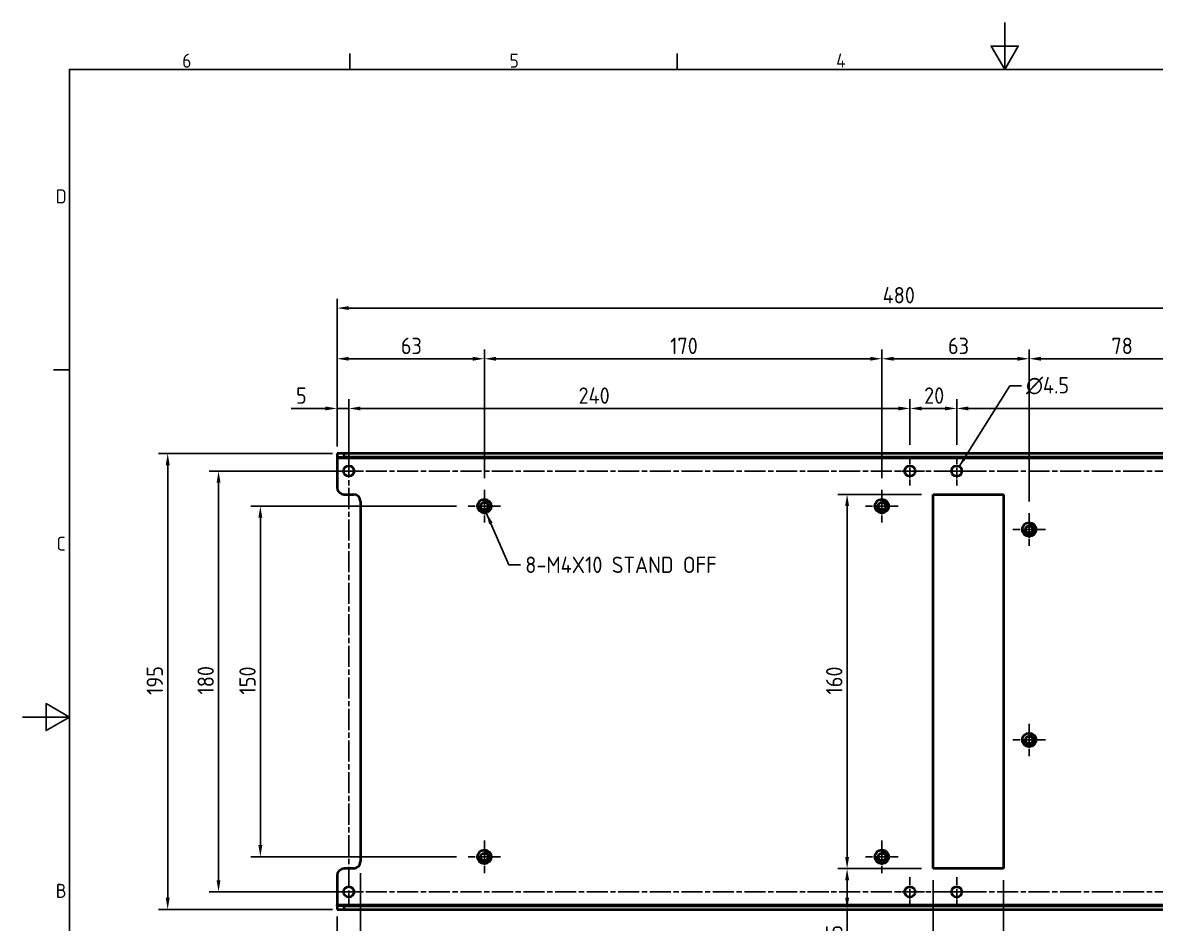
# Model space of a CAD drawing. Header units: millimetres. Extents: x 0 to 840, y 0 to 594.
# Drawn here: x 0 to 484.4, y 208.8 to 594 of the extents above; entities that cross this region are included whole.
import ezdxf

# ---------------------------------------------------------------- set-up
doc = ezdxf.new("R2010")
doc.units = ezdxf.units.MM
doc.header["$LTSCALE"] = 2
doc.linetypes.add('CHAIN', pattern=[0.3543, 0.2362, -0.0295, 0.0591, -0.0295])
doc.layers.get('0').update_dxf_attribs({"color": 3, "lineweight": 25})
for name, color, linetype, lineweight in [('가시적인 것(ISO)', 3, 'Continuous', 40), ('가시적인 좁은 것(ISO)', 3, 'Continuous', 35), ('경계(ISO)', 7, 'Continuous', 25), ('기호(ISO)', 5, 'Continuous', 25), ('중심 표식(ISO)', 1, 'Continuous', 25), ('중심선(ISO)', 1, 'Continuous', 25), ('치수(ISO)', 2, 'Continuous', 25)]:
    doc.layers.add(name, color=color, linetype=linetype, lineweight=lineweight)
doc.styles.add('문자 텍스트_M2B', font='isocp.shx')
doc.styles.add('치수 텍스트_PSTEK_POSCO', font='isocp.shx')
doc.dimstyles.new('치수_PSTEK_POSCO', dxfattribs={"dimscale": 2, "dimtxt": 3.5, "dimasz": 2.5, "dimexe": 2, "dimexo": 2.5, "dimgap": 1, "dimtad": 1, "dimrnd": 1e-08, "dimdsep": 46, "dimtxsty": '치수 텍스트_PSTEK_POSCO', "dimcen": 0.09, "dimdle": 10, "dimclrd": 7, "dimclre": 7, "dimclrt": 2, "dimadec": 1, "dimazin": 2, "dimtfac": 1, "dimtmove": 0, "dimatfit": 3, "dimfxl": 0, "dimtolj": 1, "dimlwd": -1, "dimlwe": -1, "dimarcsym": 0})
doc.dimstyles.new('치수_PSTEK_POSCO$7', dxfattribs={"dimscale": 2, "dimtxt": 3.5, "dimasz": 2.5, "dimexe": 2, "dimexo": 2.5, "dimgap": 1, "dimtad": 1, "dimrnd": 1e-08, "dimdsep": 46, "dimtxsty": '치수 텍스트_PSTEK_POSCO', "dimcen": 0.09, "dimdle": 10, "dimclrd": 7, "dimclre": 7, "dimclrt": 2, "dimadec": 1, "dimazin": 2, "dimtfac": 1, "dimtmove": 0, "dimatfit": 3, "dimfxl": 0, "dimtolj": 1, "dimlwd": -1, "dimlwe": -1, "dimarcsym": 0})

# ---------------------------------------------------------------- blocks, each defined once
blk = doc.blocks.new('경계 Default Border')
at = {"layer": '경계(ISO)'}
for p, q in [((70, 287), (70, 290.4)), ((140, 287), (140, 290.4)), ((10, 222.75), (6.6, 222.75))]:
    blk.add_line(p, q, dxfattribs=at)
at = {"layer": '경계(ISO)', "flags": 128}
for points in [[(210, 297), (210, 287), (207.11, 292), (212.89, 292), (210, 287)], [(10, 10), (10, 287), (410, 287), (410, 10), (10, 10)], [(0, 148.5), (10, 148.5), (5, 151.39), (5, 145.61), (10, 148.5)]]:
    blk.add_lwpolyline(points, dxfattribs=at)
at = {"layer": '경계(ISO)', "color": 2, "char_height": 3, "attachment_point": 7, "style": '문자 텍스트_M2B'}
for s, insert in [('6', (34.14, 287.37)), ('5', (104.14, 287.37)), ('4', (173.97, 287.4)), ('D', (7.08, 258.35)), ('C', (7.24, 184.1)), ('B', (7.08, 109.85))]:
    blk.add_mtext(s, dxfattribs=dict(at, insert=insert))
blk = doc.blocks.new('*D21')
at = {"layer": 'Defpoints', "color": 0, "transparency": 16777216}
for p in [(139.48, 429), (134.48, 407.73), (139.48, 402.23)]:
    blk.add_point(p, dxfattribs=at)
at = {"layer": '치수(ISO)', "color": 7, "transparency": 16777216}
for p, q in [((134.48, 412.73), (134.48, 433)), ((139.48, 407.23), (139.48, 433)), ((129.48, 429), (114.91, 429)), ((139.48, 429), (134.48, 429)), ((144.48, 429), (149.48, 429))]:
    blk.add_line(p, q, dxfattribs=at)
for points in [[(129.48, 429.83), (129.48, 428.17), (134.48, 429)], [(144.48, 429.83), (144.48, 428.17), (139.48, 429)]]:
    blk.add_solid(points, dxfattribs=at)
at = {"layer": '치수(ISO)', "color": 2, "transparency": 16777216, "insert": (116.91, 434.5), "char_height": 7, "attachment_point": 4, "style": '치수 텍스트_PSTEK_POSCO'}
blk.add_mtext('\\A1;5', dxfattribs=at)
blk = doc.blocks.new('*D22')
at = {"layer": 'Defpoints', "color": 0, "transparency": 16777216}
for p in [(379.48, 429), (379.48, 408.48), (139.48, 402.23)]:
    blk.add_point(p, dxfattribs=at)
at = {"layer": '치수(ISO)', "color": 7, "transparency": 16777216}
for p, q in [((139.48, 407.23), (139.48, 433)), ((379.48, 413.48), (379.48, 433)), ((144.48, 429), (374.48, 429))]:
    blk.add_line(p, q, dxfattribs=at)
for points in [[(144.48, 429.83), (144.48, 428.17), (139.48, 429)], [(374.48, 429.83), (374.48, 428.17), (379.48, 429)]]:
    blk.add_solid(points, dxfattribs=at)
at = {"layer": '치수(ISO)', "color": 2, "transparency": 16777216, "insert": (237.75, 434.5), "char_height": 7, "attachment_point": 4, "style": '치수 텍스트_PSTEK_POSCO'}
blk.add_mtext('\\A1;240', dxfattribs=at)
blk = doc.blocks.new('*D23')
at = {"layer": 'Defpoints', "color": 0, "transparency": 16777216}
for p in [(399.48, 429), (379.48, 408.48), (399.48, 408.48)]:
    blk.add_point(p, dxfattribs=at)
at = {"layer": '치수(ISO)', "color": 7, "transparency": 16777216}
for p, q in [((379.48, 413.48), (379.48, 433)), ((399.48, 413.48), (399.48, 433)), ((384.48, 429), (394.48, 429))]:
    blk.add_line(p, q, dxfattribs=at)
for points in [[(384.48, 429.83), (384.48, 428.17), (379.48, 429)], [(394.48, 429.83), (394.48, 428.17), (399.48, 429)]]:
    blk.add_solid(points, dxfattribs=at)
at = {"layer": '치수(ISO)', "color": 2, "transparency": 16777216, "insert": (385.55, 434.5), "char_height": 7, "attachment_point": 4, "style": '치수 텍스트_PSTEK_POSCO'}
blk.add_mtext('\\A1;20', dxfattribs=at)
blk = doc.blocks.new('*D24')
at = {"layer": 'Defpoints', "color": 0, "transparency": 16777216}
for p in [(609.48, 429), (399.48, 408.48), (609.48, 402.23)]:
    blk.add_point(p, dxfattribs=at)
at = {"layer": '치수(ISO)', "color": 7, "transparency": 16777216}
for p, q in [((399.48, 413.48), (399.48, 433)), ((609.48, 407.23), (609.48, 433)), ((404.48, 429), (604.48, 429))]:
    blk.add_line(p, q, dxfattribs=at)
for points in [[(404.48, 429.83), (404.48, 428.17), (399.48, 429)], [(604.48, 429.83), (604.48, 428.17), (609.48, 429)]]:
    blk.add_solid(points, dxfattribs=at)
at = {"layer": '치수(ISO)', "color": 2, "transparency": 16777216, "insert": (513.8, 434.5), "char_height": 7, "attachment_point": 4, "style": '치수 텍스트_PSTEK_POSCO'}
blk.add_mtext('\\A1;210', dxfattribs=at)
blk = doc.blocks.new('*D26')
at = {"layer": 'Defpoints', "color": 0, "transparency": 16777216}
for p in [(197.48, 450.25), (134.48, 407.73), (197.48, 394.18)]:
    blk.add_point(p, dxfattribs=at)
at = {"layer": '치수(ISO)', "color": 7, "transparency": 16777216}
for p, q in [((134.48, 412.73), (134.48, 454.25)), ((197.48, 399.18), (197.48, 454.25)), ((139.48, 450.25), (192.48, 450.25))]:
    blk.add_line(p, q, dxfattribs=at)
for points in [[(139.48, 451.09), (139.48, 449.42), (134.48, 450.25)], [(192.48, 451.09), (192.48, 449.42), (197.48, 450.25)]]:
    blk.add_solid(points, dxfattribs=at)
at = {"layer": '치수(ISO)', "color": 2, "transparency": 16777216, "insert": (161.77, 455.75), "char_height": 7, "attachment_point": 4, "style": '치수 텍스트_PSTEK_POSCO'}
blk.add_mtext('\\A1;63', dxfattribs=at)
blk = doc.blocks.new('*D27')
at = {"layer": 'Defpoints', "color": 0, "transparency": 16777216}
for p in [(367.48, 450.25), (197.48, 394.18), (367.48, 394.18)]:
    blk.add_point(p, dxfattribs=at)
at = {"layer": '치수(ISO)', "color": 7, "transparency": 16777216}
for p, q in [((197.48, 399.18), (197.48, 454.25)), ((367.48, 399.18), (367.48, 454.25)), ((202.48, 450.25), (362.48, 450.25))]:
    blk.add_line(p, q, dxfattribs=at)
for points in [[(202.48, 451.09), (202.48, 449.42), (197.48, 450.25)], [(362.48, 451.09), (362.48, 449.42), (367.48, 450.25)]]:
    blk.add_solid(points, dxfattribs=at)
at = {"layer": '치수(ISO)', "color": 2, "transparency": 16777216, "insert": (276.89, 455.75), "char_height": 7, "attachment_point": 4, "style": '치수 텍스트_PSTEK_POSCO'}
blk.add_mtext('\\A1;170', dxfattribs=at)
blk = doc.blocks.new('*D28')
at = {"layer": 'Defpoints', "color": 0, "transparency": 16777216}
for p in [(430.48, 450.25), (367.48, 394.18), (430.48, 384.18)]:
    blk.add_point(p, dxfattribs=at)
at = {"layer": '치수(ISO)', "color": 7, "transparency": 16777216}
for p, q in [((367.48, 399.18), (367.48, 454.25)), ((430.48, 389.18), (430.48, 454.25)), ((372.48, 450.25), (425.48, 450.25))]:
    blk.add_line(p, q, dxfattribs=at)
for points in [[(372.48, 451.09), (372.48, 449.42), (367.48, 450.25)], [(425.48, 451.09), (425.48, 449.42), (430.48, 450.25)]]:
    blk.add_solid(points, dxfattribs=at)
at = {"layer": '치수(ISO)', "color": 2, "transparency": 16777216, "insert": (395.77, 455.75), "char_height": 7, "attachment_point": 4, "style": '치수 텍스트_PSTEK_POSCO'}
blk.add_mtext('\\A1;63', dxfattribs=at)
blk = doc.blocks.new('*D29')
at = {"layer": 'Defpoints', "color": 0, "transparency": 16777216}
for p in [(508.48, 450.25), (430.48, 384.18), (508.48, 384.18)]:
    blk.add_point(p, dxfattribs=at)
at = {"layer": '치수(ISO)', "color": 7, "transparency": 16777216}
for p, q in [((430.48, 389.18), (430.48, 454.25)), ((508.48, 389.18), (508.48, 454.25)), ((435.48, 450.25), (503.48, 450.25))]:
    blk.add_line(p, q, dxfattribs=at)
for points in [[(435.48, 451.09), (435.48, 449.42), (430.48, 450.25)], [(503.48, 451.09), (503.48, 449.42), (508.48, 450.25)]]:
    blk.add_solid(points, dxfattribs=at)
at = {"layer": '치수(ISO)', "color": 2, "transparency": 16777216, "insert": (465.65, 455.75), "char_height": 7, "attachment_point": 4, "style": '치수 텍스트_PSTEK_POSCO'}
blk.add_mtext('\\A1;78', dxfattribs=at)
blk = doc.blocks.new('*D36')
at = {"layer": 'Defpoints', "color": 0, "transparency": 16777216}
for p in [(190.53, 387.23), (101.66, 237.23), (190.53, 237.23)]:
    blk.add_point(p, dxfattribs=at)
at = {"layer": '치수(ISO)', "color": 7, "transparency": 16777216}
for p, q in [((185.53, 387.23), (97.66, 387.23)), ((101.66, 382.23), (101.66, 242.23)), ((185.53, 237.23), (97.66, 237.23))]:
    blk.add_line(p, q, dxfattribs=at)
for points in [[(100.82, 382.23), (102.49, 382.23), (101.66, 387.23)], [(100.82, 242.23), (102.49, 242.23), (101.66, 237.23)]]:
    blk.add_solid(points, dxfattribs=at)
at = {"layer": '치수(ISO)', "color": 2, "transparency": 16777216, "insert": (96.16, 306.63), "char_height": 7, "attachment_point": 4, "rotation": 90, "style": '치수 텍스트_PSTEK_POSCO'}
blk.add_mtext('\\A1;150', dxfattribs=at)
blk = doc.blocks.new('*D37')
at = {"layer": 'Defpoints', "color": 0, "transparency": 16777216}
for p in [(139.48, 402.23), (83.78, 222.23), (139.48, 222.23)]:
    blk.add_point(p, dxfattribs=at)
at = {"layer": '치수(ISO)', "color": 7, "transparency": 16777216}
for p, q in [((134.48, 402.23), (79.78, 402.23)), ((83.78, 397.23), (83.78, 227.23)), ((134.48, 222.23), (79.78, 222.23))]:
    blk.add_line(p, q, dxfattribs=at)
for points in [[(82.94, 397.23), (84.61, 397.23), (83.78, 402.23)], [(82.94, 227.23), (84.61, 227.23), (83.78, 222.23)]]:
    blk.add_solid(points, dxfattribs=at)
at = {"layer": '치수(ISO)', "color": 2, "transparency": 16777216, "insert": (78.28, 306.63), "char_height": 7, "attachment_point": 4, "rotation": 90, "style": '치수 텍스트_PSTEK_POSCO'}
blk.add_mtext('\\A1;180', dxfattribs=at)
blk = doc.blocks.new('*D38')
at = {"layer": 'Defpoints', "color": 0, "transparency": 16777216}
for p in [(352.61, 392.23), (389.48, 392.23), (389.48, 232.23)]:
    blk.add_point(p, dxfattribs=at)
at = {"layer": '치수(ISO)', "color": 7, "transparency": 16777216}
for p, q in [((384.48, 392.23), (348.61, 392.23)), ((352.61, 237.23), (352.61, 387.23)), ((384.48, 232.23), (348.61, 232.23))]:
    blk.add_line(p, q, dxfattribs=at)
for points in [[(351.78, 387.23), (353.45, 387.23), (352.61, 392.23)], [(351.78, 237.23), (353.45, 237.23), (352.61, 232.23)]]:
    blk.add_solid(points, dxfattribs=at)
at = {"layer": '치수(ISO)', "color": 2, "transparency": 16777216, "insert": (347.11, 306.63), "char_height": 7, "attachment_point": 4, "rotation": 90, "style": '치수 텍스트_PSTEK_POSCO'}
blk.add_mtext('\\A1;160', dxfattribs=at)
blk = doc.blocks.new('*D39')
at = {"layer": 'Defpoints', "color": 0, "transparency": 16777216}
for p in [(144.48, 235.23), (389.48, 232.23), (389.48, 181.47)]:
    blk.add_point(p, dxfattribs=at)
at = {"layer": '치수(ISO)', "color": 7, "transparency": 16777216}
for p, q in [((144.48, 230.23), (144.48, 177.47)), ((389.48, 227.23), (389.48, 177.47)), ((149.48, 181.47), (384.48, 181.47))]:
    blk.add_line(p, q, dxfattribs=at)
for points in [[(149.48, 182.3), (149.48, 180.64), (144.48, 181.47)], [(384.48, 182.3), (384.48, 180.64), (389.48, 181.47)]]:
    blk.add_solid(points, dxfattribs=at)
at = {"layer": '치수(ISO)', "color": 2, "transparency": 16777216, "insert": (260.09, 186.97), "char_height": 7, "attachment_point": 4, "style": '치수 텍스트_PSTEK_POSCO'}
blk.add_mtext('\\A1;245', dxfattribs=at)
blk = doc.blocks.new('*D40')
at = {"layer": 'Defpoints', "color": 0, "transparency": 16777216}
for p in [(389.48, 232.23), (419.48, 232.23), (389.48, 181.47)]:
    blk.add_point(p, dxfattribs=at)
at = {"layer": '치수(ISO)', "color": 7, "transparency": 16777216}
for p, q in [((389.48, 227.23), (389.48, 177.47)), ((419.48, 227.23), (419.48, 177.47)), ((414.48, 181.47), (394.48, 181.47))]:
    blk.add_line(p, q, dxfattribs=at)
for points in [[(394.48, 182.3), (394.48, 180.64), (389.48, 181.47)], [(414.48, 182.3), (414.48, 180.64), (419.48, 181.47)]]:
    blk.add_solid(points, dxfattribs=at)
at = {"layer": '치수(ISO)', "color": 2, "transparency": 16777216, "insert": (400.62, 186.97), "char_height": 7, "attachment_point": 4, "style": '치수 텍스트_PSTEK_POSCO'}
blk.add_mtext('\\A1;30', dxfattribs=at)
blk = doc.blocks.new('*D41')
at = {"layer": 'Defpoints', "color": 0, "transparency": 16777216}
for p in [(389.48, 232.23), (291.66, 214.73), (352.61, 214.73)]:
    blk.add_point(p, dxfattribs=at)
at = {"layer": '치수(ISO)', "color": 7, "transparency": 16777216}
for p, q in [((384.48, 232.23), (348.61, 232.23)), ((352.61, 227.23), (352.61, 219.73)), ((352.61, 214.73), (352.61, 192.14))]:
    blk.add_line(p, q, dxfattribs=at)
for points in [[(351.78, 227.23), (353.45, 227.23), (352.61, 232.23)], [(351.78, 219.73), (353.45, 219.73), (352.61, 214.73)]]:
    blk.add_solid(points, dxfattribs=at)
at = {"layer": '치수(ISO)', "color": 2, "transparency": 16777216, "insert": (347.11, 194.14), "char_height": 7, "attachment_point": 4, "rotation": 90, "style": '치수 텍스트_PSTEK_POSCO'}
blk.add_mtext('\\A1;17.5', dxfattribs=at)
blk = doc.blocks.new('*D46')
at = {"layer": 'Defpoints', "color": 0, "transparency": 16777216}
for p in [(614.48, 471.93), (134.48, 407.73), (614.48, 407.73)]:
    blk.add_point(p, dxfattribs=at)
at = {"layer": '치수(ISO)', "color": 7, "transparency": 16777216}
for p, q in [((134.48, 412.73), (134.48, 475.93)), ((614.48, 412.73), (614.48, 475.93)), ((139.48, 471.93), (609.48, 471.93))]:
    blk.add_line(p, q, dxfattribs=at)
for points in [[(139.48, 472.76), (139.48, 471.09), (134.48, 471.93)], [(609.48, 472.76), (609.48, 471.09), (614.48, 471.93)]]:
    blk.add_solid(points, dxfattribs=at)
at = {"layer": '치수(ISO)', "color": 2, "transparency": 16777216, "insert": (367.82, 477.43), "char_height": 7, "attachment_point": 4, "style": '치수 텍스트_PSTEK_POSCO'}
blk.add_mtext('\\A1;480', dxfattribs=at)
blk = doc.blocks.new('*D47')
at = {"layer": 'Defpoints', "color": 0, "transparency": 16777216}
for p in [(137.48, 409.73), (62.03, 214.73), (137.48, 214.73)]:
    blk.add_point(p, dxfattribs=at)
at = {"layer": '치수(ISO)', "color": 7, "transparency": 16777216}
for p, q in [((132.48, 409.73), (58.03, 409.73)), ((62.03, 404.73), (62.03, 219.73)), ((132.48, 214.73), (58.03, 214.73))]:
    blk.add_line(p, q, dxfattribs=at)
for points in [[(61.2, 404.73), (62.87, 404.73), (62.03, 409.73)], [(61.2, 219.73), (62.87, 219.73), (62.03, 214.73)]]:
    blk.add_solid(points, dxfattribs=at)
at = {"layer": '치수(ISO)', "color": 2, "transparency": 16777216, "insert": (56.53, 306.47), "char_height": 7, "attachment_point": 4, "rotation": 90, "style": '치수 텍스트_PSTEK_POSCO'}
blk.add_mtext('\\A1;195', dxfattribs=at)
blk = doc.blocks.new('*D50')
at = {"layer": 'Defpoints', "color": 0, "transparency": 16777216}
for p in [(144.48, 235.23), (134.48, 216.73), (134.48, 181.47)]:
    blk.add_point(p, dxfattribs=at)
at = {"layer": '치수(ISO)', "color": 7, "transparency": 16777216}
for p, q in [((144.48, 230.23), (144.48, 177.47)), ((134.48, 211.73), (134.48, 177.47)), ((129.48, 181.47), (124.48, 181.47)), ((144.48, 181.47), (134.48, 181.47)), ((149.48, 181.47), (154.48, 181.47))]:
    blk.add_line(p, q, dxfattribs=at)
for points in [[(129.48, 182.3), (129.48, 180.64), (134.48, 181.47)], [(149.48, 182.3), (149.48, 180.64), (144.48, 181.47)]]:
    blk.add_solid(points, dxfattribs=at)
at = {"layer": '치수(ISO)', "color": 2, "transparency": 16777216, "insert": (136.32, 186.97), "char_height": 7, "attachment_point": 4, "style": '치수 텍스트_PSTEK_POSCO'}
blk.add_mtext('\\A1;10', dxfattribs=at)

msp = doc.modelspace()

# ---------------------------------------------------------------- linework, layer by layer
at = {"layer": '가시적인 것(ISO)'}
for p, q in [((137.477, 409.73), (134.477, 409.73)), ((134.477, 409.73), (134.477, 408.23)), ((134.477, 408.23), (134.477, 407.73)), ((134.477, 408.23), (137.477, 408.23)), ((134.477, 407.73), (134.477, 395.23)), ((137.477, 408.23), (137.477, 409.73)), ((611.477, 409.73), (137.477, 409.73)), ((611.477, 408.23), (137.477, 408.23)), ((137.477, 392.23), (141.477, 392.23)), ((144.477, 389.23), (144.477, 235.23)), ((389.477, 232.23), (389.477, 392.23)), ((389.477, 392.23), (419.477, 392.23)), ((419.477, 392.23), (419.477, 232.23)), ((134.477, 229.23), (134.477, 216.73)), ((141.477, 232.23), (137.477, 232.23)), ((419.477, 232.23), (389.477, 232.23)), ((134.477, 216.23), (134.477, 216.73)), ((137.477, 216.23), (134.477, 216.23)), ((134.477, 216.23), (134.477, 214.73)), ((134.477, 214.73), (137.477, 214.73)), ((137.477, 214.73), (137.477, 216.23)), ((137.477, 216.23), (611.477, 216.23)), ((137.477, 214.73), (611.477, 214.73))]:
    msp.add_line(p, q, dxfattribs=at)
for centre, radius in [((139.477, 402.23), 2.25), ((379.477, 402.23), 2.25), ((399.477, 402.23), 2.25), ((197.477, 387.23), 2.95), ((197.477, 387.23), 1.621), ((367.477, 387.23), 2.95), ((367.477, 387.23), 1.621), ((430.477, 377.23), 2.95), ((430.477, 377.23), 1.621), ((430.477, 287.23), 2.95), ((430.477, 287.23), 1.621), ((197.477, 237.23), 2.95), ((197.477, 237.23), 1.621), ((367.477, 237.23), 2.95), ((367.477, 237.23), 1.621), ((139.477, 222.23), 2.25), ((379.477, 222.23), 2.25), ((399.477, 222.23), 2.25)]:
    msp.add_circle(centre, radius, dxfattribs=at)
for centre, start, end in [((137.477, 395.23), 180, 270), ((141.477, 389.23), 0, 90), ((141.477, 235.23), 270, 0), ((137.477, 229.23), 90, 180)]:
    msp.add_arc(centre, 3, start, end, dxfattribs=at)
at = {"layer": '가시적인 좁은 것(ISO)'}
for p, q in [((614.477, 407.73), (134.477, 407.73)), ((134.477, 216.73), (614.477, 216.73))]:
    msp.add_line(p, q, dxfattribs=at)
for centre in [(197.477, 387.23), (367.477, 387.23), (430.477, 377.23), (430.477, 287.23), (197.477, 237.23), (367.477, 237.23)]:
    msp.add_arc(centre, 2, 170, 80, dxfattribs=at)
at = {"layer": '중심 표식(ISO)', "linetype": 'CHAIN', "ltscale": 6.944946}
for p, q in [((379.477, 408.48), (379.477, 395.98)), ((399.477, 408.48), (399.477, 395.98)), ((145.727, 402.23), (133.227, 402.23)), ((385.727, 402.23), (373.227, 402.23)), ((405.727, 402.23), (393.227, 402.23)), ((379.477, 228.48), (379.477, 215.98)), ((399.477, 228.48), (399.477, 215.98)), ((145.727, 222.23), (133.227, 222.23)), ((385.727, 222.23), (373.227, 222.23)), ((405.727, 222.23), (393.227, 222.23))]:
    msp.add_line(p, q, dxfattribs=at)
at = {"layer": '중심 표식(ISO)', "linetype": 'CHAIN', "ltscale": 7.722792}
for p, q in [((197.477, 394.18), (197.477, 380.28)), ((367.477, 394.18), (367.477, 380.28)), ((204.427, 387.23), (190.527, 387.23)), ((374.427, 387.23), (360.527, 387.23)), ((430.477, 384.18), (430.477, 370.28)), ((437.427, 377.23), (423.527, 377.23)), ((430.477, 294.18), (430.477, 280.28)), ((437.427, 287.23), (423.527, 287.23)), ((197.477, 244.18), (197.477, 230.28)), ((367.477, 244.18), (367.477, 230.28)), ((204.427, 237.23), (190.527, 237.23)), ((374.427, 237.23), (360.527, 237.23))]:
    msp.add_line(p, q, dxfattribs=at)
at = {"layer": '중심선(ISO)', "linetype": 'CHAIN', "ltscale": 19.051651}
for p, q in [((139.477, 408.48), (139.477, 215.98)), ((133.227, 402.23), (615.727, 402.23)), ((133.227, 222.23), (615.727, 222.23))]:
    msp.add_line(p, q, dxfattribs=at)

# ---------------------------------------------------------------- block references
at = {"xscale": 2, "yscale": 2, "zscale": 2}
msp.add_blockref('경계 Default Border', (0, 0), dxfattribs=at)

# ---------------------------------------------------------------- texts
at = {"layer": '기호(ISO)', "color": 2, "insert": (429.142, 438.72), "char_height": 7, "width": 22.06304, "attachment_point": 4, "line_spacing_factor": 0.6125, "style": '치수 텍스트_PSTEK_POSCO'}
msp.add_mtext('{\\fAIGDT|b0|i0;\\H7.0000;n\\fisocp|b0|i0;\\H7.0000;4.5}', dxfattribs=at)
at = {"layer": '기호(ISO)', "color": 2, "insert": (214.956, 362.117), "char_height": 7, "width": 95.69726, "attachment_point": 4, "style": '치수 텍스트_PSTEK_POSCO'}
msp.add_mtext('{\\fISOCP|b0|i0;\\H7.0000;8-M4X10 STAND OFF}', dxfattribs=at)

# ---------------------------------------------------------------- dimensions: what is measured, and where the dimension line sits
at = {"layer": '치수(ISO)', "color": 7}
for base, p1, p2, angle, override, picture, middle in [((614.477, 471.927), (134.477, 407.73), (614.477, 407.73), 180, {"dimdec": 2, "dimtp": 0, "dimtm": 0, "dimtdec": 2, "dimtofl": 0, "dimatfit": 1}, '*D46', (374.477, 471.927)), ((197.477, 450.253), (134.477, 407.73), (197.477, 394.18), 180, {"dimdec": 2, "dimtp": 0, "dimtm": 0, "dimtdec": 2, "dimtofl": 0, "dimatfit": 1}, '*D26', (165.977, 450.253)), ((367.477, 450.253), (197.477, 394.18), (367.477, 394.18), 180, {"dimdec": 2, "dimtp": 0, "dimtm": 0, "dimtdec": 2, "dimtofl": 0, "dimatfit": 1}, '*D27', (282.497, 450.253)), ((430.477, 450.253), (367.477, 394.18), (430.477, 384.18), 180, {"dimdec": 2, "dimtp": 0, "dimtm": 0, "dimtdec": 2, "dimtofl": 0, "dimatfit": 1}, '*D28', (399.977, 450.253)), ((508.477, 450.253), (430.477, 384.18), (508.477, 384.18), 180, {"dimdec": 2, "dimtp": 0, "dimtm": 0, "dimtdec": 2, "dimtofl": 0, "dimatfit": 1}, '*D29', (469.497, 450.253)), ((139.477, 428.999), (134.477, 407.73), (139.477, 402.23), 180, {"dimdec": 2, "dimtp": 0, "dimtm": 0, "dimtdec": 2, "dimtofl": 1, "dimatfit": 1}, '*D21', (118.456, 428.999)), ((379.477, 428.999), (139.477, 402.23), (379.477, 408.48), 180, {"dimdec": 2, "dimtp": 0, "dimtm": 0, "dimtdec": 2, "dimtofl": 0, "dimatfit": 1}, '*D22', (244.497, 428.999)), ((399.477, 428.999), (379.477, 408.48), (399.477, 408.48), 180, {"dimdec": 2, "dimtp": 0, "dimtm": 0, "dimtdec": 2, "dimtofl": 0, "dimatfit": 1}, '*D23', (389.497, 428.999)), ((609.477, 428.999), (399.477, 408.48), (609.477, 402.23), 180, {"dimdec": 2, "dimtp": 0, "dimtm": 0, "dimtdec": 2, "dimtofl": 0, "dimatfit": 1}, '*D24', (519.497, 428.999)), ((62.033, 214.73), (137.477, 409.73), (137.477, 214.73), 90, {"dimdec": 2, "dimtp": 0, "dimtm": 0, "dimtdec": 2, "dimtofl": 0, "dimatfit": 1}, '*D47', (62.033, 312.23)), ((83.775, 222.23), (139.477, 402.23), (139.477, 222.23), 90, {"dimdec": 2, "dimtp": 0, "dimtm": 0, "dimtdec": 2, "dimtofl": 0, "dimatfit": 1}, '*D37', (83.775, 312.23)), ((352.612, 392.23), (389.477, 232.23), (389.477, 392.23), 90, {"dimdec": 2, "dimtp": 0, "dimtm": 0, "dimtdec": 2, "dimtofl": 0, "dimatfit": 1}, '*D38', (352.612, 312.23)), ((101.655, 237.23), (190.527, 387.23), (190.527, 237.23), 90, {"dimdec": 2, "dimtp": 0, "dimtm": 0, "dimtdec": 2, "dimtofl": 0, "dimatfit": 1}, '*D36', (101.655, 312.23)), ((134.477, 181.47), (144.477, 235.23), (134.477, 216.73), 180, {"dimdec": 2, "dimtp": 0, "dimtm": 0, "dimtdec": 2, "dimtofl": 1, "dimatfit": 1}, '*D50', (139.477, 181.47)), ((389.477, 181.47), (144.477, 235.23), (389.477, 232.23), 180, {"dimdec": 2, "dimtp": 0, "dimtm": 0, "dimtdec": 2, "dimtofl": 0, "dimatfit": 1}, '*D39', (266.977, 181.47)), ((352.612, 214.73), (389.477, 232.23), (291.66, 214.73), 90, {"dimdec": 2, "dimse2": 1, "dimtp": 0, "dimtm": 0, "dimtdec": 2, "dimtofl": 0, "dimatfit": 2}, '*D41', (352.612, 200.935)), ((389.477, 181.47), (419.477, 232.23), (389.477, 232.23), 180, {"dimdec": 2, "dimtp": 0, "dimtm": 0, "dimtdec": 2, "dimtofl": 0, "dimatfit": 1}, '*D40', (404.477, 181.47))]:
    dim = msp.add_linear_dim(base=base, p1=p1, p2=p2, angle=angle, dimstyle='치수_PSTEK_POSCO', override=override, dxfattribs=at)
    dim.commit()
    dim.dimension.update_dxf_attribs({"geometry": picture, "text_midpoint": middle, "dimtype": 160})

# ---------------------------------------------------------------- leaders
at = {"layer": '기호(ISO)', "color": 7, "annotation_type": 0, "has_hookline": 1}
for points, hookline_direction, text_width in [([(400.602, 404.179), (422.142, 438.72), (427.142, 438.72)], 0, 20.474), ([(198.276, 384.391), (207.956, 362.117), (212.956, 362.117)], 0, 93.427), ([(520.63, 244.929), (501.242, 166.703), (496.242, 166.703)], 1, 90.341)]:
    msp.add_leader(points, dimstyle='치수_PSTEK_POSCO$7', override={"dimtad": 0}, dxfattribs=dict(at, hookline_direction=hookline_direction, text_width=text_width))

doc.saveas('drawing.dxf')
